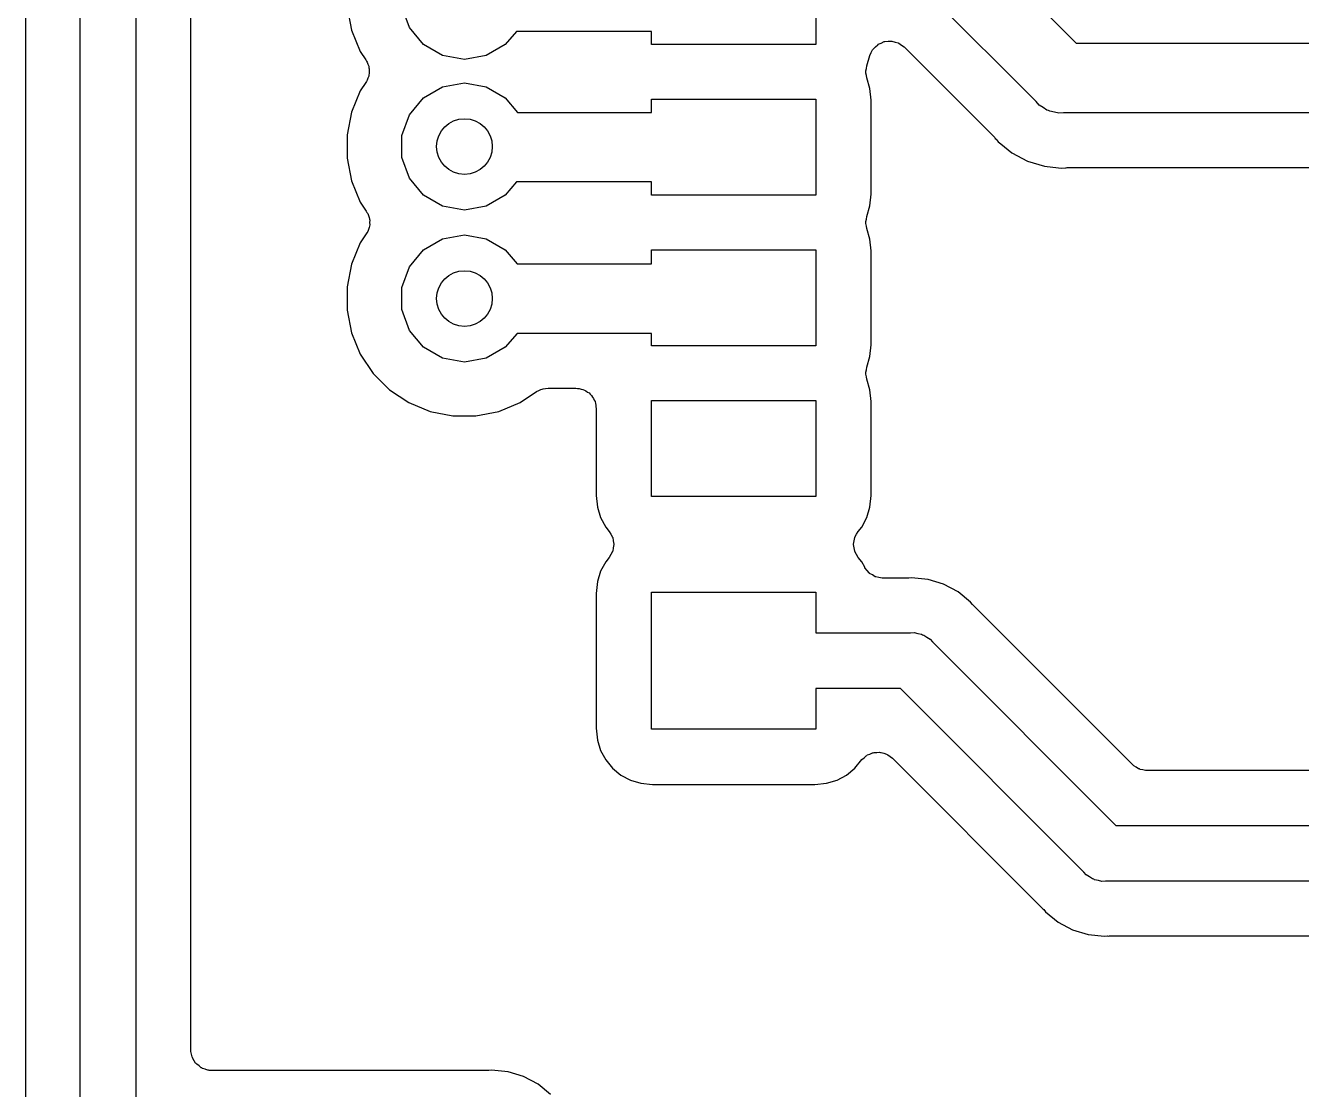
# Model space of a CAD drawing. Extents: x 91 to 190.2, y -113.9 to -59.9.
# Drawn here: x 101.89 to 111.2, y -99.36 to -91.59 of the extents above; entities that cross this region are included whole.
import ezdxf

# ---------------------------------------------------------------- set-up
doc = ezdxf.new("R2010")
doc.units = 0
doc.header["$MEASUREMENT"] = 0
doc.layers.add('BLACK', color=7, linetype='CONTINUOUS')

msp = doc.modelspace()

# ---------------------------------------------------------------- linework, layer by layer
at = {"layer": 'BLACK', "linetype": 'CONTINUOUS'}
for p, q in [((107.942, -90.1032), (109.555, -91.716)), ((109.263, -92.1418), (107.655, -90.5342)), ((107.655, -91.025), (107.655, -91.725)), ((102.287, -100.517), (102.287, -91.0906)), ((102.693, -91.0906), (102.693, -100.053)), ((101.887, -91.3512), (101.887, -100.368)), ((103.093, -99.0661), (103.093, -91.3512)), ((104.233, -91.4544), (104.266, -91.62)), ((104.688, -91.6021), (104.633, -91.4506)), ((104.266, -91.62), (104.33, -91.776)), ((104.792, -91.7256), (104.688, -91.6021)), ((105.47, -91.629), (105.388, -91.7256)), ((106.455, -91.629), (105.47, -91.629)), ((106.455, -91.725), (106.455, -91.629)), ((108.11, -91.7235), (108.132, -91.7142)), ((108.132, -91.7142), (108.153, -91.7042)), ((108.153, -91.7042), (108.156, -91.704)), ((108.156, -91.704), (108.158, -91.703)), ((108.158, -91.703), (108.182, -91.7018)), ((108.182, -91.7018), (108.205, -91.6997)), ((108.205, -91.6997), (108.208, -91.7003)), ((108.208, -91.7003), (108.21, -91.7002)), ((108.21, -91.7002), (108.233, -91.7071)), ((108.233, -91.7071), (108.255, -91.7132)), ((108.255, -91.7132), (108.258, -91.7146)), ((108.258, -91.7146), (108.26, -91.7153)), ((108.26, -91.7153), (108.279, -91.7295)), ((104.33, -91.776), (104.371, -91.8367)), ((104.931, -91.8063), (104.792, -91.7256)), ((105.09, -91.8343), (104.931, -91.8063)), ((105.249, -91.8063), (105.09, -91.8343)), ((105.388, -91.7256), (105.249, -91.8063)), ((107.655, -91.725), (106.455, -91.725)), ((108.026, -91.8815), (108.049, -91.8056)), ((108.049, -91.8056), (108.059, -91.7845)), ((108.059, -91.7845), (108.069, -91.7631)), ((108.069, -91.7631), (108.071, -91.7613)), ((108.071, -91.7613), (108.072, -91.7591)), ((108.072, -91.7591), (108.089, -91.743)), ((108.089, -91.743), (108.106, -91.7263)), ((108.106, -91.7263), (108.108, -91.7252)), ((108.108, -91.7252), (108.11, -91.7235)), ((108.279, -91.7295), (108.298, -91.7431)), ((108.298, -91.7431), (108.96, -92.4045)), ((109.555, -91.716), (114.606, -91.716)), ((104.371, -91.8367), (104.375, -91.8457)), ((104.375, -91.8457), (104.381, -91.8537)), ((104.381, -91.8537), (104.385, -91.8694)), ((104.385, -91.8694), (104.392, -91.8843)), ((104.392, -91.8843), (104.392, -91.8942)), ((104.392, -91.8942), (104.395, -91.9037)), ((108.019, -91.9168), (108.023, -91.8993)), ((108.023, -91.8993), (108.026, -91.8815)), ((104.375, -91.9943), (104.371, -92.0033)), ((104.381, -91.9863), (104.375, -91.9943)), ((104.385, -91.9706), (104.381, -91.9863)), ((104.392, -91.9557), (104.385, -91.9706)), ((104.395, -91.9363), (104.392, -91.9458)), ((104.392, -91.9458), (104.392, -91.9557)), ((104.395, -91.9037), (104.394, -91.92)), ((104.394, -91.92), (104.395, -91.9363)), ((108.02, -91.925), (108.019, -91.9168)), ((108.019, -91.9332), (108.02, -91.925)), ((108.023, -91.9507), (108.019, -91.9332)), ((108.026, -91.9685), (108.023, -91.9507)), ((108.049, -92.0466), (108.026, -91.9685)), ((104.33, -92.064), (104.266, -92.22)), ((104.371, -92.0033), (104.33, -92.064)), ((104.792, -92.1144), (104.931, -92.0337)), ((104.931, -92.0337), (105.09, -92.0057)), ((105.09, -92.0057), (105.249, -92.0337)), ((105.249, -92.0337), (105.388, -92.1144)), ((108.058, -92.1324), (108.049, -92.0466)), ((104.688, -92.2379), (104.792, -92.1144)), ((105.388, -92.1144), (105.478, -92.221)), ((106.455, -92.221), (106.455, -92.125)), ((106.455, -92.125), (107.655, -92.125)), ((107.655, -92.125), (107.655, -92.825)), ((108.058, -92.8176), (108.058, -92.1324)), ((109.284, -92.1676), (109.263, -92.1418)), ((109.313, -92.1844), (109.284, -92.1676)), ((104.266, -92.22), (104.233, -92.3856)), ((104.633, -92.3894), (104.688, -92.2379)), ((105.478, -92.221), (106.455, -92.221)), ((109.341, -92.2038), (109.313, -92.1844)), ((109.352, -92.2067), (109.341, -92.2038)), ((109.362, -92.2124), (109.352, -92.2067)), ((109.395, -92.2182), (109.362, -92.2124)), ((109.428, -92.2269), (109.395, -92.2182)), ((109.461, -92.224), (109.428, -92.2269)), ((114.606, -92.224), (109.461, -92.224)), ((104.233, -92.3856), (104.233, -92.5544)), ((104.633, -92.5506), (104.633, -92.3894)), ((108.96, -92.4045), (108.964, -92.4106)), ((108.964, -92.4106), (108.97, -92.4154)), ((108.97, -92.4154), (108.985, -92.4347)), ((108.985, -92.4347), (109.005, -92.4505)), ((109.005, -92.4505), (109.005, -92.4505)), ((109.005, -92.4505), (109.085, -92.5164)), ((104.688, -92.7021), (104.633, -92.5506)), ((109.085, -92.5164), (109.199, -92.5771)), ((104.233, -92.5544), (104.266, -92.72)), ((109.199, -92.5771), (109.322, -92.6145)), ((109.322, -92.6145), (109.425, -92.6247)), ((109.425, -92.6247), (109.425, -92.6247)), ((109.425, -92.6247), (109.425, -92.6247)), ((109.425, -92.6247), (109.45, -92.6272)), ((109.45, -92.6272), (109.475, -92.6247)), ((109.475, -92.6247), (109.482, -92.6253)), ((109.482, -92.6253), (109.489, -92.624)), ((109.489, -92.624), (114.38, -92.624)), ((104.266, -92.72), (104.33, -92.876)), ((104.792, -92.8256), (104.688, -92.7021)), ((105.47, -92.729), (105.388, -92.8256)), ((106.455, -92.729), (105.47, -92.729)), ((106.455, -92.825), (106.455, -92.729)), ((104.931, -92.9063), (104.792, -92.8256)), ((105.388, -92.8256), (105.249, -92.9063)), ((107.655, -92.825), (106.455, -92.825)), ((108.049, -92.9034), (108.058, -92.8176)), ((104.33, -92.876), (104.374, -92.9417)), ((105.09, -92.9343), (104.931, -92.9063)), ((105.249, -92.9063), (105.09, -92.9343)), ((108.026, -92.9815), (108.049, -92.9034)), ((104.374, -92.9417), (104.378, -92.9507)), ((104.378, -92.9507), (104.384, -92.9587)), ((104.384, -92.9587), (104.389, -92.9744)), ((104.389, -92.9744), (104.395, -92.9893)), ((104.395, -92.9893), (104.396, -92.9992)), ((104.396, -92.9992), (104.399, -93.0087)), ((104.399, -93.0087), (104.398, -93.025)), ((108.019, -93.0168), (108.023, -92.9993)), ((108.02, -93.025), (108.019, -93.0168)), ((108.023, -92.9993), (108.026, -92.9815)), ((104.374, -93.1083), (104.33, -93.174)), ((104.378, -93.0993), (104.374, -93.1083)), ((104.384, -93.0913), (104.378, -93.0993)), ((104.389, -93.0756), (104.384, -93.0913)), ((104.395, -93.0607), (104.389, -93.0756)), ((104.396, -93.0508), (104.395, -93.0607)), ((104.399, -93.0413), (104.396, -93.0508)), ((104.398, -93.025), (104.399, -93.0413)), ((108.019, -93.0332), (108.02, -93.025)), ((108.023, -93.0507), (108.019, -93.0332)), ((108.026, -93.0685), (108.023, -93.0507)), ((108.049, -93.1466), (108.026, -93.0685)), ((104.33, -93.174), (104.266, -93.33)), ((104.792, -93.2244), (104.931, -93.1437)), ((104.931, -93.1437), (105.09, -93.1157)), ((105.09, -93.1157), (105.249, -93.1437)), ((105.249, -93.1437), (105.388, -93.2244)), ((108.058, -93.2324), (108.049, -93.1466)), ((104.688, -93.3479), (104.792, -93.2244)), ((105.388, -93.2244), (105.474, -93.326)), ((106.455, -93.326), (106.455, -93.225)), ((106.455, -93.225), (107.655, -93.225)), ((107.655, -93.225), (107.655, -93.925)), ((108.058, -93.9176), (108.058, -93.2324)), ((104.266, -93.33), (104.233, -93.4956)), ((104.633, -93.4994), (104.688, -93.3479)), ((105.474, -93.326), (106.455, -93.326)), ((104.233, -93.4956), (104.233, -93.6644)), ((104.633, -93.6606), (104.633, -93.4994)), ((104.233, -93.6644), (104.266, -93.83)), ((104.688, -93.8121), (104.633, -93.6606)), ((104.266, -93.83), (104.33, -93.986)), ((104.792, -93.9356), (104.688, -93.8121)), ((105.474, -93.834), (105.388, -93.9356)), ((106.455, -93.834), (105.474, -93.834)), ((106.455, -93.925), (106.455, -93.834)), ((104.931, -94.0163), (104.792, -93.9356)), ((105.388, -93.9356), (105.249, -94.0163)), ((107.655, -93.925), (106.455, -93.925)), ((108.049, -94.0034), (108.058, -93.9176)), ((104.33, -93.986), (104.424, -94.1264)), ((105.09, -94.0443), (104.931, -94.0163)), ((105.249, -94.0163), (105.09, -94.0443)), ((108.026, -94.0815), (108.049, -94.0034)), ((104.424, -94.1264), (104.544, -94.2458)), ((108.019, -94.1168), (108.023, -94.0993)), ((108.02, -94.125), (108.019, -94.1168)), ((108.019, -94.1332), (108.02, -94.125)), ((108.023, -94.1507), (108.019, -94.1332)), ((108.023, -94.0993), (108.026, -94.0815)), ((108.026, -94.1685), (108.023, -94.1507)), ((108.049, -94.2466), (108.026, -94.1685)), ((104.544, -94.2458), (104.684, -94.3396)), ((105.496, -94.3396), (105.616, -94.2593)), ((105.616, -94.2593), (105.633, -94.252)), ((105.633, -94.252), (105.648, -94.243)), ((105.648, -94.243), (105.656, -94.2416)), ((105.656, -94.2416), (105.664, -94.2383)), ((105.664, -94.2383), (105.682, -94.2371)), ((105.682, -94.2371), (105.7, -94.234)), ((105.7, -94.234), (105.902, -94.234)), ((105.902, -94.234), (105.915, -94.2363)), ((105.915, -94.2363), (105.928, -94.2363)), ((105.928, -94.2363), (105.941, -94.2408)), ((105.941, -94.2408), (105.954, -94.243)), ((105.954, -94.243), (105.965, -94.2496)), ((105.965, -94.2496), (105.977, -94.2541)), ((105.977, -94.2541), (105.987, -94.2625)), ((105.987, -94.2625), (105.999, -94.2691)), ((105.999, -94.2691), (106.007, -94.2791)), ((106.007, -94.2791), (106.017, -94.2876)), ((106.017, -94.2876), (106.024, -94.2989)), ((106.024, -94.2989), (106.032, -94.309)), ((106.032, -94.309), (106.037, -94.3213)), ((106.037, -94.3213), (106.043, -94.3327)), ((108.058, -94.3324), (108.049, -94.2466)), ((104.684, -94.3396), (104.84, -94.4043)), ((104.84, -94.4043), (105.006, -94.4372)), ((105.174, -94.4372), (105.34, -94.4043)), ((105.34, -94.4043), (105.496, -94.3396)), ((106.043, -94.3327), (106.046, -94.3456)), ((106.046, -94.3456), (106.05, -94.358)), ((106.05, -94.358), (106.05, -94.3711)), ((106.05, -94.3711), (106.052, -94.384)), ((106.052, -94.384), (106.052, -95.0176)), ((106.455, -95.025), (106.455, -94.325)), ((106.455, -94.325), (107.655, -94.325)), ((107.655, -94.325), (107.655, -95.025)), ((108.058, -95.0176), (108.058, -94.3324)), ((105.006, -94.4372), (105.174, -94.4372)), ((106.052, -95.0176), (106.061, -95.1034)), ((107.655, -95.025), (106.455, -95.025)), ((108.049, -95.1034), (108.058, -95.0176)), ((106.061, -95.1034), (106.084, -95.1788)), ((108.026, -95.1788), (108.049, -95.1034)), ((106.084, -95.1788), (106.121, -95.2483)), ((106.121, -95.2483), (106.147, -95.2798)), ((107.963, -95.2798), (107.989, -95.2483)), ((107.989, -95.2483), (108.026, -95.1788)), ((106.147, -95.2798), (106.159, -95.3011)), ((106.159, -95.3011), (106.171, -95.3222)), ((106.171, -95.3222), (106.171, -95.3238)), ((106.171, -95.3238), (106.172, -95.3252)), ((106.172, -95.3252), (106.176, -95.3493)), ((107.934, -95.3494), (107.938, -95.3252)), ((107.938, -95.3252), (107.939, -95.3238)), ((107.939, -95.3222), (107.951, -95.3011)), ((107.939, -95.3238), (107.939, -95.3222)), ((107.951, -95.3011), (107.963, -95.2798)), ((106.171, -95.4278), (106.159, -95.4489)), ((106.172, -95.4248), (106.171, -95.4262)), ((106.171, -95.4262), (106.171, -95.4278)), ((106.176, -95.4007), (106.172, -95.4248)), ((106.176, -95.3493), (106.181, -95.3734)), ((106.181, -95.3766), (106.176, -95.4007)), ((106.181, -95.3734), (106.18, -95.375)), ((106.18, -95.375), (106.181, -95.3766)), ((107.929, -95.3734), (107.934, -95.3494)), ((107.93, -95.375), (107.929, -95.3734)), ((107.929, -95.3766), (107.93, -95.375)), ((107.934, -95.4006), (107.929, -95.3766)), ((107.938, -95.4248), (107.934, -95.4006)), ((107.939, -95.4262), (107.938, -95.4248)), ((107.939, -95.4278), (107.939, -95.4262)), ((107.951, -95.4489), (107.939, -95.4278)), ((106.121, -95.5017), (106.084, -95.5712)), ((106.147, -95.4702), (106.121, -95.5017)), ((106.159, -95.4489), (106.147, -95.4702)), ((107.963, -95.4702), (107.951, -95.4489)), ((107.989, -95.5017), (107.963, -95.4702)), ((108.011, -95.5425), (107.989, -95.5017)), ((106.084, -95.5712), (106.061, -95.6466)), ((108.013, -95.5445), (108.011, -95.5425)), ((108.013, -95.5468), (108.013, -95.5445)), ((108.029, -95.5649), (108.013, -95.5468)), ((108.043, -95.5835), (108.029, -95.5649)), ((108.045, -95.5848), (108.043, -95.5835)), ((108.047, -95.5867), (108.045, -95.5848)), ((108.067, -95.5985), (108.047, -95.5867)), ((108.087, -95.611), (108.067, -95.5985)), ((108.09, -95.6115), (108.087, -95.611)), ((108.092, -95.6128), (108.09, -95.6115)), ((108.115, -95.6169), (108.092, -95.6128)), ((108.138, -95.6217), (108.115, -95.6169)), ((108.141, -95.6214), (108.138, -95.6217)), ((108.143, -95.6218), (108.141, -95.6214)), ((108.318, -95.6218), (108.143, -95.6218)), ((108.325, -95.6205), (108.318, -95.6218)), ((108.333, -95.6211), (108.325, -95.6205)), ((108.355, -95.6189), (108.333, -95.6211)), ((108.377, -95.6211), (108.355, -95.6189)), ((108.473, -95.6305), (108.377, -95.6211)), ((106.061, -95.6466), (106.052, -95.7324)), ((108.587, -95.665), (108.473, -95.6305)), ((108.692, -95.721), (108.587, -95.665)), ((106.052, -95.7324), (106.052, -96.7176)), ((106.455, -96.725), (106.455, -95.725)), ((106.455, -95.725), (107.655, -95.725)), ((107.655, -95.725), (107.655, -96.0218)), ((108.784, -95.7964), (108.692, -95.721)), ((108.798, -95.8137), (108.784, -95.7964)), ((108.803, -95.8186), (108.798, -95.8137)), ((108.808, -95.8246), (108.803, -95.8186)), ((109.966, -96.9829), (108.808, -95.8246)), ((107.655, -96.0218), (108.346, -96.0218)), ((108.346, -96.0218), (108.373, -96.0195)), ((108.373, -96.0195), (108.399, -96.0264)), ((108.399, -96.0264), (108.426, -96.0311)), ((108.426, -96.0311), (108.433, -96.0356)), ((108.433, -96.0356), (108.442, -96.038)), ((108.442, -96.038), (108.464, -96.0535)), ((108.464, -96.0535), (108.488, -96.0669)), ((108.488, -96.0669), (108.505, -96.0876)), ((108.505, -96.0876), (109.844, -97.4268)), ((108.271, -96.4282), (107.655, -96.4282)), ((107.655, -96.4282), (107.655, -96.725)), ((109.61, -97.7674), (108.271, -96.4282)), ((106.052, -96.7176), (106.061, -96.8034)), ((107.655, -96.725), (106.455, -96.725)), ((106.061, -96.8034), (106.084, -96.8788)), ((106.084, -96.8788), (106.121, -96.9483)), ((108.006, -96.9333), (108.021, -96.9189)), ((108.021, -96.9189), (108.026, -96.9164)), ((108.026, -96.9164), (108.03, -96.9127)), ((108.03, -96.9127), (108.049, -96.9055)), ((108.049, -96.9055), (108.068, -96.8969)), ((108.068, -96.8969), (108.073, -96.8964)), ((108.073, -96.8964), (108.079, -96.8943)), ((108.079, -96.8943), (108.099, -96.8941)), ((108.099, -96.8941), (108.12, -96.8923)), ((108.12, -96.8923), (108.125, -96.8938)), ((108.125, -96.8938), (108.131, -96.8937)), ((108.131, -96.8937), (108.15, -96.9005)), ((108.15, -96.9005), (108.17, -96.9058)), ((108.17, -96.9058), (108.175, -96.9091)), ((108.175, -96.9091), (108.18, -96.911)), ((108.18, -96.911), (108.196, -96.924)), ((108.196, -96.924), (108.213, -96.9357)), ((106.121, -96.9483), (106.171, -97.0092)), ((106.171, -97.0092), (106.232, -97.0592)), ((107.878, -97.0592), (107.939, -97.0092)), ((107.939, -97.0092), (107.991, -96.9466)), ((107.991, -96.9466), (108.006, -96.9333)), ((108.213, -96.9357), (109.307, -98.0304)), ((109.971, -96.9867), (109.966, -96.9829)), ((109.976, -96.9917), (109.971, -96.9867)), ((109.993, -97.0015), (109.976, -96.9917)), ((110.009, -97.0127), (109.993, -97.0015)), ((110.015, -97.0145), (110.009, -97.0127)), ((110.021, -97.0178), (110.015, -97.0145)), ((110.04, -97.0212), (110.021, -97.0178)), ((110.059, -97.0262), (110.04, -97.0212)), ((106.232, -97.0592), (106.301, -97.0963)), ((106.301, -97.0963), (106.377, -97.1192)), ((107.733, -97.1192), (107.809, -97.0963)), ((107.809, -97.0963), (107.878, -97.0592)), ((110.065, -97.0257), (110.059, -97.0262)), ((110.072, -97.0268), (110.065, -97.0257)), ((114.089, -97.0268), (110.072, -97.0268)), ((106.377, -97.1192), (106.462, -97.1277)), ((106.462, -97.1277), (107.648, -97.1277)), ((107.648, -97.1277), (107.733, -97.1192)), ((109.844, -97.4268), (114.49, -97.4268)), ((109.627, -97.7881), (109.61, -97.7674)), ((109.651, -97.8015), (109.627, -97.7881)), ((109.673, -97.817), (109.651, -97.8015)), ((109.682, -97.8194), (109.673, -97.817)), ((109.689, -97.8239), (109.682, -97.8194)), ((109.716, -97.8286), (109.689, -97.8239)), ((109.742, -97.8355), (109.716, -97.8286)), ((109.769, -97.8332), (109.742, -97.8355)), ((114.49, -97.8332), (109.769, -97.8332)), ((109.307, -98.0304), (109.312, -98.0364)), ((109.312, -98.0364), (109.317, -98.0413)), ((109.317, -98.0413), (109.331, -98.0586)), ((109.331, -98.0586), (109.423, -98.134)), ((109.423, -98.134), (109.528, -98.19)), ((109.528, -98.19), (109.642, -98.2245)), ((109.642, -98.2245), (109.76, -98.2361)), ((109.79, -98.2345), (109.797, -98.2332)), ((109.797, -98.2332), (114.089, -98.2332)), ((109.76, -98.2361), (109.782, -98.2339)), ((109.782, -98.2339), (109.79, -98.2345)), ((103.094, -99.0718), (103.093, -99.0661)), ((103.094, -99.0775), (103.094, -99.0718)), ((103.099, -99.0973), (103.094, -99.0775)), ((103.102, -99.1174), (103.099, -99.0973)), ((103.105, -99.1224), (103.102, -99.1174)), ((103.107, -99.128), (103.105, -99.1224)), ((103.118, -99.1448), (103.107, -99.128)), ((103.128, -99.1625), (103.118, -99.1448)), ((103.133, -99.1662), (103.128, -99.1625)), ((103.136, -99.171), (103.133, -99.1662)), ((103.153, -99.1829), (103.136, -99.171)), ((103.168, -99.196), (103.153, -99.1829)), ((103.174, -99.1979), (103.168, -99.196)), ((103.178, -99.2013), (103.174, -99.1979)), ((103.197, -99.2066), (103.178, -99.2013)), ((103.199, -99.2078), (103.197, -99.2066)), ((103.202, -99.2082), (103.199, -99.2078)), ((103.217, -99.2138), (103.202, -99.2082)), ((103.223, -99.2138), (103.217, -99.2138)), ((103.228, -99.2153), (103.223, -99.2138)), ((103.236, -99.2161), (103.228, -99.2153)), ((103.243, -99.2155), (103.236, -99.2161)), ((103.251, -99.2168), (103.243, -99.2155)), ((105.253, -99.2168), (103.251, -99.2168)), ((105.26, -99.2155), (105.253, -99.2168)), ((105.268, -99.2161), (105.26, -99.2155)), ((105.29, -99.2139), (105.268, -99.2161)), ((105.312, -99.2161), (105.29, -99.2139)), ((105.408, -99.2255), (105.312, -99.2161)), ((105.522, -99.26), (105.408, -99.2255)), ((105.627, -99.316), (105.522, -99.26)), ((105.719, -99.3914), (105.627, -99.316))]:
    msp.add_line(p, q, dxfattribs=at)
at = {"layer": 'BLACK'}
for centre in [(105.09, -92.47), (105.09, -93.58)]:
    msp.add_circle(centre, 0.2032, dxfattribs=at)

doc.saveas('drawing.dxf')
